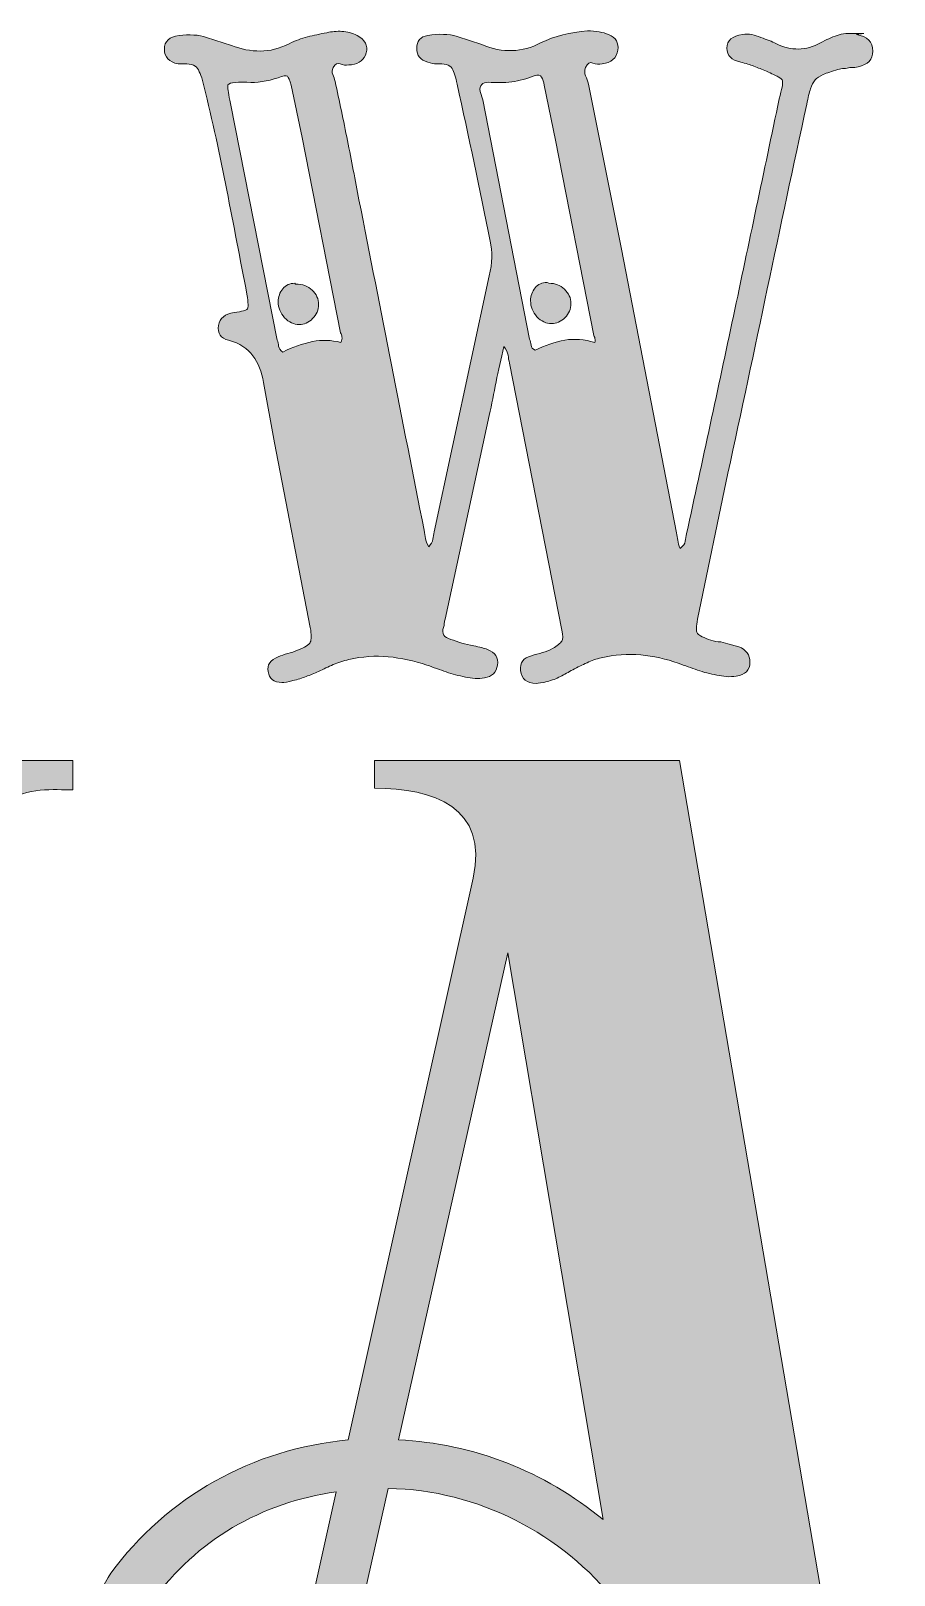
# Model space of a CAD drawing. Header units: inches. Extents: x 29 to 1051, y -1025 to -55.
# Drawn here: x 724.2 to 833.8, y -744.2 to -547.9 of the extents above; entities that cross this region are included whole.
import ezdxf

# ---------------------------------------------------------------- set-up
doc = ezdxf.new("R2010")
doc.units = ezdxf.units.IN
doc.header["$MEASUREMENT"] = 0
doc.layers.add('Layer 1', color=7, linetype='Continuous')

# ---------------------------------------------------------------- blocks, each defined once
blk = doc.blocks.new('block 2')
at = {"layer": 'Layer 1', "true_color": 0x71020c}
h = blk.add_hatch(color=16, dxfattribs=at)
h.dxf.hatch_style = 2
edge = h.paths.add_edge_path()
edge.add_spline(control_points=[(812.72, -604.16), (814.43, -596.31), (816.1, -588.49), (817.73, -580.72), (819.37, -572.95), (821.04, -565.13), (822.75, -557.28), (822.9, -556.42), (823.06, -555.76), (823.22, -555.3), (823.37, -554.83), (823.56, -554.46), (823.8, -554.19), (824.03, -553.92), (824.38, -553.68), (824.85, -553.49), (825.31, -553.3), (825.93, -553.08), (826.71, -552.85), (826.95, -552.77), (827.2, -552.73), (827.47, -552.73), (827.74, -552.73), (827.99, -552.69), (828.23, -552.61), (828.69, -552.61), (829.05, -552.58), (829.28, -552.5), (830.52, -552.26), (831.14, -551.6), (831.14, -550.51), (831.14, -549.35), (830.45, -548.65), (829.05, -548.42), (829.05, -548.42), (829.98, -548.3), (829.98, -548.3), (829.98, -548.3), (828.93, -548.3), (828.93, -548.3), (828.07, -548.22), (827.3, -548.3), (826.6, -548.53), (825.9, -548.77), (825.2, -549.08), (824.5, -549.46), (822.63, -550.48), (820.76, -550.51), (818.9, -549.58), (818.59, -549.43), (818.28, -549.29), (817.97, -549.17), (817.65, -549.06), (817.31, -548.92), (816.92, -548.77), (816.53, -548.61), (816.14, -548.49), (815.75, -548.42), (815.36, -548.34), (814.97, -548.34), (814.59, -548.42), (813.26, -548.57), (812.6, -549.16), (812.6, -550.16), (812.6, -551.1), (813.18, -551.68), (814.35, -551.91), (814.97, -552.07), (815.54, -552.24), (816.04, -552.44), (816.55, -552.63), (817.07, -552.85), (817.62, -553.08), (818.32, -553.39), (818.82, -553.62), (819.13, -553.78), (819.44, -553.94), (819.62, -554.11), (819.66, -554.3), (819.7, -554.5), (819.67, -554.77), (819.6, -555.12), (819.52, -555.47), (819.4, -555.96), (819.25, -556.58), (817.31, -565.83), (815.36, -575.04), (813.42, -584.22), (811.47, -593.39), (809.49, -602.6), (807.47, -611.85), (807.39, -612.17), (807.33, -612.48), (807.3, -612.79), (807.26, -613.1), (807.04, -613.41), (806.66, -613.72), (806.5, -613.33), (806.4, -612.98), (806.36, -612.67), (806.32, -612.36), (806.27, -612.05), (806.19, -611.74), (806.19, -611.74), (799.19, -575.7), (799.19, -575.7), (799.19, -575.7), (794.99, -554.71), (794.99, -554.71), (794.91, -554.32), (794.8, -553.97), (794.64, -553.66), (794.49, -553.35), (794.49, -553), (794.64, -552.61), (794.88, -552.07), (795.19, -551.88), (795.58, -552.03), (795.96, -552.19), (796.35, -552.23), (796.74, -552.15), (797.91, -551.99), (798.57, -551.41), (798.73, -550.4), (798.88, -549.46), (798.49, -548.81), (797.56, -548.42), (796.86, -548.11), (795.96, -547.95), (794.88, -547.95), (792.7, -548.11), (790.72, -548.61), (788.93, -549.46), (786.6, -550.71), (784.11, -550.79), (781.47, -549.7), (781.47, -549.7), (778.32, -548.65), (778.32, -548.65), (777.23, -548.34), (775.99, -548.3), (774.58, -548.53), (773.65, -548.69), (773.19, -549.23), (773.19, -550.16), (773.19, -551.1), (773.65, -551.68), (774.58, -551.91), (775.05, -552.07), (775.4, -552.15), (775.64, -552.15), (776.72, -552.07), (777.4, -552.26), (777.68, -552.73), (777.95, -553.2), (778.16, -553.86), (778.32, -554.71), (779.79, -561.4), (781.19, -568.05), (782.51, -574.65), (782.83, -575.98), (782.79, -577.45), (782.4, -579.09), (782.4, -579.09), (775.4, -611.62), (775.4, -611.62), (775.32, -611.93), (775.26, -612.24), (775.23, -612.55), (775.19, -612.87), (775.01, -613.18), (774.7, -613.49), (774.47, -613.1), (774.33, -612.75), (774.29, -612.44), (774.25, -612.13), (774.2, -611.78), (774.12, -611.39), (772.72, -604.31), (771.34, -597.32), (769.98, -590.4), (768.62, -583.48), (767.24, -576.48), (765.84, -569.41), (765.37, -566.92), (764.89, -564.41), (764.38, -561.88), (763.88, -559.36), (763.35, -556.85), (762.81, -554.36), (762.73, -554.05), (762.63, -553.76), (762.51, -553.49), (762.4, -553.22), (762.42, -552.93), (762.57, -552.61), (762.81, -552.15), (763.1, -551.99), (763.45, -552.15), (763.8, -552.3), (764.17, -552.34), (764.56, -552.26), (764.56, -552.26), (764.91, -552.26), (764.91, -552.26), (765.91, -552.11), (766.54, -551.6), (766.77, -550.75), (767, -549.81), (766.62, -549.08), (765.61, -548.53), (764.98, -548.22), (764.34, -548.05), (763.68, -548.01), (763.02, -547.97), (762.38, -548.03), (761.76, -548.18), (760.9, -548.34), (760.09, -548.51), (759.31, -548.71), (758.53, -548.9), (757.75, -549.19), (756.98, -549.58), (755.73, -550.2), (754.51, -550.51), (753.3, -550.51), (752.1, -550.51), (750.87, -550.28), (749.63, -549.81), (749.63, -549.81), (746.48, -548.77), (746.48, -548.77), (745.47, -548.45), (744.3, -548.38), (742.98, -548.53), (741.74, -548.69), (741.12, -549.27), (741.12, -550.28), (741.12, -551.29), (741.7, -551.91), (742.87, -552.15), (742.87, -552.15), (743.22, -552.15), (743.22, -552.15), (744.3, -552.07), (745, -552.26), (745.32, -552.73), (745.63, -553.2), (745.9, -553.94), (746.13, -554.95), (747.22, -559.38), (748.19, -563.79), (749.05, -568.18), (749.9, -572.58), (750.75, -576.99), (751.61, -581.42), (751.77, -582.51), (751.79, -583.13), (751.67, -583.28), (751.55, -583.44), (750.99, -583.6), (749.98, -583.75), (748.81, -583.91), (748.15, -584.45), (748, -585.38), (747.84, -586.39), (748.27, -587.02), (749.28, -587.25), (750.68, -587.64), (751.71, -588.3), (752.37, -589.23), (753.03, -590.16), (753.48, -591.29), (753.71, -592.61), (753.71, -592.61), (755.11, -600.31), (755.11, -600.31), (755.11, -600.31), (759.66, -623.75), (759.66, -623.75), (759.81, -624.68), (759.81, -625.31), (759.66, -625.62), (759.5, -625.93), (758.96, -626.28), (758.03, -626.66), (757.64, -626.82), (757.23, -626.95), (756.8, -627.07), (756.37, -627.19), (755.97, -627.33), (755.58, -627.48), (754.57, -627.87), (754.14, -628.49), (754.29, -629.35), (754.45, -630.28), (755.03, -630.74), (756.04, -630.74), (756.35, -630.74), (756.82, -630.67), (757.44, -630.51), (758.06, -630.36), (758.63, -630.18), (759.13, -629.99), (759.64, -629.8), (760.16, -629.58), (760.71, -629.35), (761.33, -629.04), (761.95, -628.75), (762.57, -628.47), (763.2, -628.2), (763.86, -627.99), (764.56, -627.83), (766.26, -627.44), (767.94, -627.33), (769.57, -627.48), (771.2, -627.64), (772.84, -627.99), (774.47, -628.53), (775.32, -628.84), (776.14, -629.13), (776.92, -629.41), (777.69, -629.68), (778.51, -629.89), (779.37, -630.05), (779.75, -630.12), (780.16, -630.18), (780.59, -630.22), (781.02, -630.26), (781.42, -630.24), (781.81, -630.16), (782.75, -630.01), (783.29, -629.46), (783.45, -628.53), (783.6, -627.6), (783.18, -626.94), (782.16, -626.55), (781.78, -626.39), (781.19, -626.24), (780.42, -626.08), (779.87, -626.01), (779.37, -625.89), (778.9, -625.73), (778.43, -625.58), (777.97, -625.42), (777.5, -625.27), (776.64, -625.03), (776.34, -624.53), (776.57, -623.75), (776.64, -623.6), (776.69, -623.42), (776.69, -623.22), (776.69, -623.03), (776.72, -622.86), (776.8, -622.7), (776.8, -622.7), (782.4, -596.81), (782.4, -596.81), (782.71, -595.41), (783, -593.99), (783.27, -592.55), (783.54, -591.12), (783.88, -589.62), (784.27, -588.06), (784.57, -588.45), (784.75, -588.82), (784.79, -589.17), (784.83, -589.52), (784.89, -589.85), (784.96, -590.16), (784.96, -590.16), (791.61, -624.1), (791.61, -624.1), (791.77, -624.8), (791.77, -625.27), (791.61, -625.5), (791.46, -625.73), (791.07, -626.04), (790.45, -626.43), (790.06, -626.66), (789.63, -626.84), (789.16, -626.95), (788.7, -627.07), (788.23, -627.21), (787.76, -627.36), (786.75, -627.6), (786.29, -628.22), (786.36, -629.23), (786.52, -630.32), (787.18, -630.86), (788.35, -630.86), (788.66, -630.86), (789.12, -630.79), (789.74, -630.63), (790.37, -630.47), (790.93, -630.26), (791.44, -629.99), (791.94, -629.72), (792.47, -629.42), (793.01, -629.12), (793.63, -628.8), (794.23, -628.51), (794.82, -628.24), (795.4, -627.97), (796, -627.75), (796.63, -627.6), (798.34, -627.21), (800.01, -627.09), (801.64, -627.25), (803.27, -627.4), (804.87, -627.75), (806.42, -628.3), (807.28, -628.61), (808.09, -628.9), (808.87, -629.17), (809.65, -629.45), (810.46, -629.66), (811.32, -629.81), (811.71, -629.89), (812.12, -629.95), (812.54, -629.99), (812.97, -630.03), (813.38, -630.01), (813.77, -629.93), (814.94, -629.77), (815.52, -629.19), (815.52, -628.18), (815.52, -627.25), (815.05, -626.59), (814.12, -626.2), (814.12, -626.2), (812.72, -625.85), (812.72, -625.85), (812.33, -625.69), (811.92, -625.6), (811.5, -625.56), (811.07, -625.52), (810.66, -625.42), (810.27, -625.27), (809.41, -624.96), (808.93, -624.68), (808.81, -624.45), (808.69, -624.22), (808.71, -623.63), (808.87, -622.7), (808.87, -622.7), (812.72, -604.16), (812.72, -604.16)], knot_values=[0, 0, 0, 0, 1, 1, 1, 2, 2, 2, 3, 3, 3, 4, 4, 4, 5, 5, 5, 6, 6, 6, 7, 7, 7, 8, 8, 8, 9, 9, 9, 10, 10, 10, 11, 11, 11, 12, 12, 12, 13, 13, 13, 14, 14, 14, 15, 15, 15, 16, 16, 16, 17, 17, 17, 18, 18, 18, 19, 19, 19, 20, 20, 20, 21, 21, 21, 22, 22, 22, 23, 23, 23, 24, 24, 24, 25, 25, 25, 26, 26, 26, 27, 27, 27, 28, 28, 28, 29, 29, 29, 30, 30, 30, 31, 31, 31, 32, 32, 32, 33, 33, 33, 34, 34, 34, 35, 35, 35, 36, 36, 36, 37, 37, 37, 38, 38, 38, 39, 39, 39, 40, 40, 40, 41, 41, 41, 42, 42, 42, 43, 43, 43, 44, 44, 44, 45, 45, 45, 46, 46, 46, 47, 47, 47, 48, 48, 48, 49, 49, 49, 50, 50, 50, 51, 51, 51, 52, 52, 52, 53, 53, 53, 54, 54, 54, 55, 55, 55, 56, 56, 56, 57, 57, 57, 58, 58, 58, 59, 59, 59, 60, 60, 60, 61, 61, 61, 62, 62, 62, 63, 63, 63, 64, 64, 64, 65, 65, 65, 66, 66, 66, 67, 67, 67, 68, 68, 68, 69, 69, 69, 70, 70, 70, 71, 71, 71, 72, 72, 72, 73, 73, 73, 74, 74, 74, 75, 75, 75, 76, 76, 76, 77, 77, 77, 78, 78, 78, 79, 79, 79, 80, 80, 80, 81, 81, 81, 82, 82, 82, 83, 83, 83, 84, 84, 84, 85, 85, 85, 86, 86, 86, 87, 87, 87, 88, 88, 88, 89, 89, 89, 90, 90, 90, 91, 91, 91, 92, 92, 92, 93, 93, 93, 94, 94, 94, 95, 95, 95, 96, 96, 96, 97, 97, 97, 98, 98, 98, 99, 99, 99, 100, 100, 100, 101, 101, 101, 102, 102, 102, 103, 103, 103, 104, 104, 104, 105, 105, 105, 106, 106, 106, 107, 107, 107, 108, 108, 108, 109, 109, 109, 110, 110, 110, 111, 111, 111, 112, 112, 112, 113, 113, 113, 114, 114, 114, 115, 115, 115, 116, 116, 116, 117, 117, 117, 118, 118, 118, 119, 119, 119, 120, 120, 120, 121, 121, 121, 122, 122, 122, 123, 123, 123, 124, 124, 124, 125, 125, 125, 126, 126, 126, 127, 127, 127, 128, 128, 128, 129, 129, 129, 130, 130, 130, 131, 131, 131, 132, 132, 132, 133, 133, 133, 134, 134, 134, 135, 135, 135, 136, 136, 136, 137, 137, 137, 138, 138, 138, 139, 139, 139, 140, 140, 140, 141, 141, 141, 142, 142, 142, 143, 143, 143, 144, 144, 144, 145, 145, 145, 146, 146, 146, 147, 147, 147, 148, 148, 148, 149, 149, 149, 149], degree=3, periodic=1)
edge = h.paths.add_edge_path()
edge.add_spline(control_points=[(759.95, -587.42), (758.67, -587.7), (757.4, -588.14), (756.16, -588.76), (755.85, -588.53), (755.67, -588.28), (755.63, -588.01), (755.6, -587.73), (755.54, -587.48), (755.46, -587.25), (755.46, -587.25), (749.51, -557.16), (749.51, -557.16), (749.28, -556.07), (749.16, -555.34), (749.16, -554.95), (749.16, -554.56), (749.98, -554.4), (751.61, -554.48), (752.86, -554.56), (754.18, -554.36), (755.58, -553.9), (756.2, -553.66), (756.59, -553.6), (756.74, -553.72), (756.9, -553.84), (757.05, -554.21), (757.21, -554.83), (757.21, -554.83), (758.61, -561.48), (758.61, -561.48), (758.61, -561.48), (763.51, -586.32), (763.51, -586.32), (763.58, -586.47), (763.64, -586.65), (763.68, -586.84), (763.72, -587.02), (763.65, -587.26), (763.52, -587.54), (762.31, -587.24), (761.12, -587.18), (759.95, -587.42)], knot_values=[0, 0, 0, 0, 1, 1, 1, 2, 2, 2, 3, 3, 3, 4, 4, 4, 5, 5, 5, 6, 6, 6, 7, 7, 7, 8, 8, 8, 9, 9, 9, 10, 10, 10, 11, 11, 11, 12, 12, 12, 13, 13, 13, 14, 14, 14, 14], degree=3, periodic=1)
edge = h.paths.add_edge_path()
edge.add_spline(control_points=[(792.02, -587.25), (790.74, -587.48), (789.47, -587.91), (788.23, -588.53), (787.92, -588.38), (787.74, -588.16), (787.71, -587.89), (787.67, -587.62), (787.61, -587.37), (787.53, -587.13), (787.53, -587.13), (781.58, -556.7), (781.58, -556.7), (781.58, -556.7), (781.23, -555.65), (781.23, -555.65), (781.15, -554.87), (781.51, -554.48), (782.28, -554.48), (783.29, -554.56), (784.28, -554.54), (785.26, -554.42), (786.23, -554.3), (787.18, -554.05), (788.11, -553.66), (788.58, -553.51), (788.89, -553.57), (789.05, -553.84), (789.2, -554.11), (789.32, -554.44), (789.39, -554.83), (789.39, -554.83), (790.8, -561.83), (790.8, -561.83), (790.8, -561.83), (795.69, -586.67), (795.69, -586.67), (795.77, -586.82), (795.83, -587), (795.87, -587.19), (795.88, -587.27), (795.81, -587.44), (795.8, -587.55), (794.49, -587.15), (793.23, -587.03), (792.02, -587.25)], knot_values=[0, 0, 0, 0, 1, 1, 1, 2, 2, 2, 3, 3, 3, 4, 4, 4, 5, 5, 5, 6, 6, 6, 7, 7, 7, 8, 8, 8, 9, 9, 9, 10, 10, 10, 11, 11, 11, 12, 12, 12, 13, 13, 13, 14, 14, 14, 15, 15, 15, 15], degree=3, periodic=1)
h = blk.add_hatch(color=16, dxfattribs=at)
h.dxf.hatch_style = 2
edge = h.paths.add_edge_path()
edge.add_spline(control_points=[(757.79, -580.13), (757.79, -580.13), (757.68, -580.02), (757.68, -580.02), (757.05, -580.02), (756.55, -580.25), (756.16, -580.72), (755.77, -581.18), (755.58, -581.73), (755.58, -582.35), (755.58, -583.13), (755.85, -583.81), (756.39, -584.39), (756.94, -584.97), (757.56, -585.27), (758.26, -585.27), (758.88, -585.27), (759.44, -585.01), (759.95, -584.51), (760.45, -584), (760.71, -583.4), (760.71, -582.7), (760.71, -582), (760.44, -581.4), (759.89, -580.89), (759.35, -580.39), (758.65, -580.13), (757.79, -580.13)], knot_values=[0, 0, 0, 0, 1, 1, 1, 2, 2, 2, 3, 3, 3, 4, 4, 4, 5, 5, 5, 6, 6, 6, 7, 7, 7, 8, 8, 8, 9, 9, 9, 9], degree=3, periodic=1)
h = blk.add_hatch(color=16, dxfattribs=at)
h.dxf.hatch_style = 2
edge = h.paths.add_edge_path()
edge.add_spline(control_points=[(789.98, -580.02), (789.98, -580.02), (789.74, -579.9), (789.74, -579.9), (789.12, -579.9), (788.62, -580.13), (788.23, -580.6), (787.84, -581.07), (787.65, -581.61), (787.65, -582.24), (787.65, -583.01), (787.92, -583.69), (788.46, -584.27), (789, -584.86), (789.63, -585.15), (790.33, -585.15), (790.95, -585.15), (791.51, -584.9), (792.02, -584.39), (792.52, -583.89), (792.78, -583.28), (792.78, -582.59), (792.78, -581.89), (792.5, -581.28), (791.96, -580.77), (791.42, -580.27), (790.76, -580.02), (789.98, -580.02)], knot_values=[0, 0, 0, 0, 1, 1, 1, 2, 2, 2, 3, 3, 3, 4, 4, 4, 5, 5, 5, 6, 6, 6, 7, 7, 7, 8, 8, 8, 9, 9, 9, 9], degree=3, periodic=1)
h = blk.add_hatch(color=16, dxfattribs=at)
h.dxf.hatch_style = 2
edge = h.paths.add_edge_path()
edge.add_spline(control_points=[(830.13, -778.96), (830.13, -778.96), (806.56, -640.65), (806.56, -640.65), (793.57, -640.65), (780.79, -640.65), (767.8, -640.65), (767.8, -640.65), (767.8, -644.17), (767.8, -644.17), (775.29, -644.17), (782.33, -646.6), (780.35, -655.63), (780.35, -655.63), (764.49, -726.99), (764.49, -726.99), (752.38, -728.09), (741.37, -734.25), (734.32, -743.94), (732.56, -746.81), (730.14, -750.55), (729.04, -754.07), (725.07, -766.41), (741.15, -768.83), (742.69, -758.48), (743.13, -754.95), (741.81, -751.21), (738.29, -749.67), (738.29, -749.23), (738.95, -748.35), (739.61, -747.47), (745.11, -739.76), (753.48, -734.92), (762.95, -733.59), (762.95, -733.59), (752.82, -779.18), (752.82, -779.18), (748.86, -797.68), (740.49, -796.36), (735.64, -796.36), (735.64, -796.36), (735.64, -799.89), (735.64, -799.89), (746.43, -799.89), (757.44, -799.89), (768.24, -799.89), (768.24, -799.89), (768.24, -796.36), (768.24, -796.36), (763.39, -796.36), (755.24, -797.68), (759.21, -779.18), (759.21, -779.18), (769.56, -733.15), (769.56, -733.15), (781.01, -733.37), (791.58, -738.88), (798.63, -747.69), (798.63, -747.69), (803.92, -778.96), (803.92, -778.96), (807, -797.68), (798.63, -796.36), (793.79, -796.36), (793.79, -796.36), (793.79, -799.89), (793.79, -799.89), (793.79, -799.89), (806.56, -799.89), (806.56, -799.89), (796.87, -827.42), (767.58, -836.23), (740.93, -836.45), (703.27, -836.45), (672.43, -826.32), (644.46, -817.28), (634.77, -814.2), (625.52, -811.12), (616.27, -808.7), (621.12, -790.41), (620.01, -769.71), (620.01, -750.99), (620.01, -750.99), (620.01, -671.04), (620.01, -671.04), (620.01, -671.04), (653.93, -788.21), (653.93, -788.21), (653.93, -788.21), (662.52, -787.77), (662.52, -787.77), (662.52, -787.77), (689.83, -670.82), (689.83, -670.82), (689.83, -670.82), (689.83, -778.96), (689.83, -778.96), (689.83, -797.68), (681.24, -796.36), (676.4, -796.36), (676.4, -796.36), (676.4, -799.89), (676.4, -799.89), (694.02, -799.89), (711.86, -799.89), (729.48, -799.89), (729.48, -799.89), (729.48, -796.36), (729.48, -796.36), (724.63, -796.36), (716.04, -797.68), (716.04, -778.96), (716.04, -739.98), (716.04, -700.78), (716.04, -661.57), (716.04, -642.85), (724.63, -644.39), (729.48, -644.39), (729.48, -644.39), (729.48, -640.65), (729.48, -640.65), (711.86, -640.65), (694.02, -640.65), (676.4, -640.65), (676.4, -640.65), (676.4, -644.39), (676.4, -644.39), (677.5, -644.39), (678.6, -644.39), (679.7, -644.39), (684.33, -644.61), (689.17, -646.82), (685.87, -661.57), (685.87, -661.57), (666.71, -740.64), (666.71, -740.64), (666.71, -740.64), (643.58, -661.57), (643.58, -661.57), (638.74, -642.85), (649.09, -644.39), (653.93, -644.39), (653.93, -644.39), (653.93, -640.65), (653.93, -640.65), (636.09, -640.65), (618.25, -640.65), (600.19, -640.65), (600.19, -640.65), (600.19, -644.39), (600.19, -644.39), (605.04, -644.39), (613.85, -642.85), (613.85, -661.57), (613.85, -661.57), (613.85, -751.43), (613.85, -751.43), (613.85, -769.71), (614.95, -789.32), (610.32, -807.15), (590.28, -802.09), (557.68, -797.02), (538.74, -808.91), (520.24, -820.37), (525.53, -841.95), (544.69, -849.88), (573.32, -861.55), (605.04, -842.17), (614.51, -814.64), (623.76, -817.07), (633.01, -820.15), (642.48, -823.23), (670.89, -832.48), (702.16, -842.61), (740.93, -842.61), (771.32, -842.61), (803.26, -831.38), (813.17, -799.89), (813.17, -799.89), (846.42, -799.89), (846.42, -799.89), (846.42, -799.89), (846.42, -796.36), (846.42, -796.36), (841.58, -796.36), (832.99, -797.68), (830.13, -778.96)], knot_values=[0, 0, 0, 0, 1, 1, 1, 2, 2, 2, 3, 3, 3, 4, 4, 4, 5, 5, 5, 6, 6, 6, 7, 7, 7, 8, 8, 8, 9, 9, 9, 10, 10, 10, 11, 11, 11, 12, 12, 12, 13, 13, 13, 14, 14, 14, 15, 15, 15, 16, 16, 16, 17, 17, 17, 18, 18, 18, 19, 19, 19, 20, 20, 20, 21, 21, 21, 22, 22, 22, 23, 23, 23, 24, 24, 24, 25, 25, 25, 26, 26, 26, 27, 27, 27, 28, 28, 28, 29, 29, 29, 30, 30, 30, 31, 31, 31, 32, 32, 32, 33, 33, 33, 34, 34, 34, 35, 35, 35, 36, 36, 36, 37, 37, 37, 38, 38, 38, 39, 39, 39, 40, 40, 40, 41, 41, 41, 42, 42, 42, 43, 43, 43, 44, 44, 44, 45, 45, 45, 46, 46, 46, 47, 47, 47, 48, 48, 48, 49, 49, 49, 50, 50, 50, 51, 51, 51, 52, 52, 52, 53, 53, 53, 54, 54, 54, 55, 55, 55, 56, 56, 56, 57, 57, 57, 58, 58, 58, 59, 59, 59, 60, 60, 60, 61, 61, 61, 62, 62, 62, 62], degree=3, periodic=1)
edge = h.paths.add_edge_path()
edge.add_spline(control_points=[(770.88, -726.99), (770.88, -726.99), (784.76, -665.1), (784.76, -665.1), (784.76, -665.1), (796.87, -737.12), (796.87, -737.12), (789.38, -730.95), (780.35, -727.43), (770.88, -726.99)], knot_values=[0, 0, 0, 0, 1, 1, 1, 2, 2, 2, 3, 3, 3, 3], degree=3, periodic=1)
edge = h.paths.add_edge_path()
edge.add_spline(control_points=[(547.11, -844.16), (532.58, -838.21), (527.73, -823.01), (542.05, -813.98), (559.23, -803.41), (590.28, -808.7), (608.56, -813.1), (600.19, -836.89), (572.22, -854.51), (547.11, -844.16)], knot_values=[0, 0, 0, 0, 1, 1, 1, 2, 2, 2, 3, 3, 3, 3], degree=3, periodic=1)
at = {"layer": 'Layer 1', "lineweight": 0}
for points, knots in [([(812.72, -604.16), (814.43, -596.31), (816.1, -588.49), (817.73, -580.72), (819.37, -572.95), (821.04, -565.13), (822.75, -557.28), (822.9, -556.42), (823.06, -555.76), (823.22, -555.3), (823.37, -554.83), (823.56, -554.46), (823.8, -554.19), (824.03, -553.92), (824.38, -553.68), (824.85, -553.49), (825.31, -553.3), (825.93, -553.08), (826.71, -552.85), (826.95, -552.77), (827.2, -552.73), (827.47, -552.73), (827.74, -552.73), (827.99, -552.69), (828.23, -552.61), (828.69, -552.61), (829.05, -552.58), (829.28, -552.5), (830.52, -552.26), (831.14, -551.6), (831.14, -550.51), (831.14, -549.35), (830.45, -548.65), (829.05, -548.42), (829.05, -548.42), (829.98, -548.3), (829.98, -548.3), (829.98, -548.3), (828.93, -548.3), (828.93, -548.3), (828.07, -548.22), (827.3, -548.3), (826.6, -548.53), (825.9, -548.77), (825.2, -549.08), (824.5, -549.46), (822.63, -550.48), (820.76, -550.51), (818.9, -549.58), (818.59, -549.43), (818.28, -549.29), (817.97, -549.17), (817.65, -549.06), (817.31, -548.92), (816.92, -548.77), (816.53, -548.61), (816.14, -548.49), (815.75, -548.42), (815.36, -548.34), (814.97, -548.34), (814.59, -548.42), (813.26, -548.57), (812.6, -549.16), (812.6, -550.16), (812.6, -551.1), (813.18, -551.68), (814.35, -551.91), (814.97, -552.07), (815.54, -552.24), (816.04, -552.44), (816.55, -552.63), (817.07, -552.85), (817.62, -553.08), (818.32, -553.39), (818.82, -553.62), (819.13, -553.78), (819.44, -553.94), (819.62, -554.11), (819.66, -554.3), (819.7, -554.5), (819.67, -554.77), (819.6, -555.12), (819.52, -555.47), (819.4, -555.96), (819.25, -556.58), (817.31, -565.83), (815.36, -575.04), (813.42, -584.22), (811.47, -593.39), (809.49, -602.6), (807.47, -611.85), (807.39, -612.17), (807.33, -612.48), (807.3, -612.79), (807.26, -613.1), (807.04, -613.41), (806.66, -613.72), (806.5, -613.33), (806.4, -612.98), (806.36, -612.67), (806.32, -612.36), (806.27, -612.05), (806.19, -611.74), (806.19, -611.74), (799.19, -575.7), (799.19, -575.7), (799.19, -575.7), (794.99, -554.71), (794.99, -554.71), (794.91, -554.32), (794.8, -553.97), (794.64, -553.66), (794.49, -553.35), (794.49, -553), (794.64, -552.61), (794.88, -552.07), (795.19, -551.88), (795.58, -552.03), (795.96, -552.19), (796.35, -552.23), (796.74, -552.15), (797.91, -551.99), (798.57, -551.41), (798.73, -550.4), (798.88, -549.46), (798.49, -548.81), (797.56, -548.42), (796.86, -548.11), (795.96, -547.95), (794.88, -547.95), (792.7, -548.11), (790.72, -548.61), (788.93, -549.46), (786.6, -550.71), (784.11, -550.79), (781.47, -549.7), (781.47, -549.7), (778.32, -548.65), (778.32, -548.65), (777.23, -548.34), (775.99, -548.3), (774.58, -548.53), (773.65, -548.69), (773.19, -549.23), (773.19, -550.16), (773.19, -551.1), (773.65, -551.68), (774.58, -551.91), (775.05, -552.07), (775.4, -552.15), (775.64, -552.15), (776.72, -552.07), (777.4, -552.26), (777.68, -552.73), (777.95, -553.2), (778.16, -553.86), (778.32, -554.71), (779.79, -561.4), (781.19, -568.05), (782.51, -574.65), (782.83, -575.98), (782.79, -577.45), (782.4, -579.09), (782.4, -579.09), (775.4, -611.62), (775.4, -611.62), (775.32, -611.93), (775.26, -612.24), (775.23, -612.55), (775.19, -612.87), (775.01, -613.18), (774.7, -613.49), (774.47, -613.1), (774.33, -612.75), (774.29, -612.44), (774.25, -612.13), (774.2, -611.78), (774.12, -611.39), (772.72, -604.31), (771.34, -597.32), (769.98, -590.4), (768.62, -583.48), (767.24, -576.48), (765.84, -569.41), (765.37, -566.92), (764.89, -564.41), (764.38, -561.88), (763.88, -559.36), (763.35, -556.85), (762.81, -554.36), (762.73, -554.05), (762.63, -553.76), (762.51, -553.49), (762.4, -553.22), (762.42, -552.93), (762.57, -552.61), (762.81, -552.15), (763.1, -551.99), (763.45, -552.15), (763.8, -552.3), (764.17, -552.34), (764.56, -552.26), (764.56, -552.26), (764.91, -552.26), (764.91, -552.26), (765.91, -552.11), (766.54, -551.6), (766.77, -550.75), (767, -549.81), (766.62, -549.08), (765.61, -548.53), (764.98, -548.22), (764.34, -548.05), (763.68, -548.01), (763.02, -547.97), (762.38, -548.03), (761.76, -548.18), (760.9, -548.34), (760.09, -548.51), (759.31, -548.71), (758.53, -548.9), (757.75, -549.19), (756.98, -549.58), (755.73, -550.2), (754.51, -550.51), (753.3, -550.51), (752.1, -550.51), (750.87, -550.28), (749.63, -549.81), (749.63, -549.81), (746.48, -548.77), (746.48, -548.77), (745.47, -548.45), (744.3, -548.38), (742.98, -548.53), (741.74, -548.69), (741.12, -549.27), (741.12, -550.28), (741.12, -551.29), (741.7, -551.91), (742.87, -552.15), (742.87, -552.15), (743.22, -552.15), (743.22, -552.15), (744.3, -552.07), (745, -552.26), (745.32, -552.73), (745.63, -553.2), (745.9, -553.94), (746.13, -554.95), (747.22, -559.38), (748.19, -563.79), (749.05, -568.18), (749.9, -572.58), (750.75, -576.99), (751.61, -581.42), (751.77, -582.51), (751.79, -583.13), (751.67, -583.28), (751.55, -583.44), (750.99, -583.6), (749.98, -583.75), (748.81, -583.91), (748.15, -584.45), (748, -585.38), (747.84, -586.39), (748.27, -587.02), (749.28, -587.25), (750.68, -587.64), (751.71, -588.3), (752.37, -589.23), (753.03, -590.16), (753.48, -591.29), (753.71, -592.61), (753.71, -592.61), (755.11, -600.31), (755.11, -600.31), (755.11, -600.31), (759.66, -623.75), (759.66, -623.75), (759.81, -624.68), (759.81, -625.31), (759.66, -625.62), (759.5, -625.93), (758.96, -626.28), (758.03, -626.66), (757.64, -626.82), (757.23, -626.95), (756.8, -627.07), (756.37, -627.19), (755.97, -627.33), (755.58, -627.48), (754.57, -627.87), (754.14, -628.49), (754.29, -629.35), (754.45, -630.28), (755.03, -630.74), (756.04, -630.74), (756.35, -630.74), (756.82, -630.67), (757.44, -630.51), (758.06, -630.36), (758.63, -630.18), (759.13, -629.99), (759.64, -629.8), (760.16, -629.58), (760.71, -629.35), (761.33, -629.04), (761.95, -628.75), (762.57, -628.47), (763.2, -628.2), (763.86, -627.99), (764.56, -627.83), (766.26, -627.44), (767.94, -627.33), (769.57, -627.48), (771.2, -627.64), (772.84, -627.99), (774.47, -628.53), (775.32, -628.84), (776.14, -629.13), (776.92, -629.41), (777.69, -629.68), (778.51, -629.89), (779.37, -630.05), (779.75, -630.12), (780.16, -630.18), (780.59, -630.22), (781.02, -630.26), (781.42, -630.24), (781.81, -630.16), (782.75, -630.01), (783.29, -629.46), (783.45, -628.53), (783.6, -627.6), (783.18, -626.94), (782.16, -626.55), (781.78, -626.39), (781.19, -626.24), (780.42, -626.08), (779.87, -626.01), (779.37, -625.89), (778.9, -625.73), (778.43, -625.58), (777.97, -625.42), (777.5, -625.27), (776.64, -625.03), (776.34, -624.53), (776.57, -623.75), (776.64, -623.6), (776.69, -623.42), (776.69, -623.22), (776.69, -623.03), (776.72, -622.86), (776.8, -622.7), (776.8, -622.7), (782.4, -596.81), (782.4, -596.81), (782.71, -595.41), (783, -593.99), (783.27, -592.55), (783.54, -591.12), (783.88, -589.62), (784.27, -588.06), (784.57, -588.45), (784.75, -588.82), (784.79, -589.17), (784.83, -589.52), (784.89, -589.85), (784.96, -590.16), (784.96, -590.16), (791.61, -624.1), (791.61, -624.1), (791.77, -624.8), (791.77, -625.27), (791.61, -625.5), (791.46, -625.73), (791.07, -626.04), (790.45, -626.43), (790.06, -626.66), (789.63, -626.84), (789.16, -626.95), (788.7, -627.07), (788.23, -627.21), (787.76, -627.36), (786.75, -627.6), (786.29, -628.22), (786.36, -629.23), (786.52, -630.32), (787.18, -630.86), (788.35, -630.86), (788.66, -630.86), (789.12, -630.79), (789.74, -630.63), (790.37, -630.47), (790.93, -630.26), (791.44, -629.99), (791.94, -629.72), (792.47, -629.42), (793.01, -629.12), (793.63, -628.8), (794.23, -628.51), (794.82, -628.24), (795.4, -627.97), (796, -627.75), (796.63, -627.6), (798.34, -627.21), (800.01, -627.09), (801.64, -627.25), (803.27, -627.4), (804.87, -627.75), (806.42, -628.3), (807.28, -628.61), (808.09, -628.9), (808.87, -629.17), (809.65, -629.45), (810.46, -629.66), (811.32, -629.81), (811.71, -629.89), (812.12, -629.95), (812.54, -629.99), (812.97, -630.03), (813.38, -630.01), (813.77, -629.93), (814.94, -629.77), (815.52, -629.19), (815.52, -628.18), (815.52, -627.25), (815.05, -626.59), (814.12, -626.2), (814.12, -626.2), (812.72, -625.85), (812.72, -625.85), (812.33, -625.69), (811.92, -625.6), (811.5, -625.56), (811.07, -625.52), (810.66, -625.42), (810.27, -625.27), (809.41, -624.96), (808.93, -624.68), (808.81, -624.45), (808.69, -624.22), (808.71, -623.63), (808.87, -622.7), (808.87, -622.7), (812.72, -604.16), (812.72, -604.16)], [0, 0, 0, 0, 1, 1, 1, 2, 2, 2, 3, 3, 3, 4, 4, 4, 5, 5, 5, 6, 6, 6, 7, 7, 7, 8, 8, 8, 9, 9, 9, 10, 10, 10, 11, 11, 11, 12, 12, 12, 13, 13, 13, 14, 14, 14, 15, 15, 15, 16, 16, 16, 17, 17, 17, 18, 18, 18, 19, 19, 19, 20, 20, 20, 21, 21, 21, 22, 22, 22, 23, 23, 23, 24, 24, 24, 25, 25, 25, 26, 26, 26, 27, 27, 27, 28, 28, 28, 29, 29, 29, 30, 30, 30, 31, 31, 31, 32, 32, 32, 33, 33, 33, 34, 34, 34, 35, 35, 35, 36, 36, 36, 37, 37, 37, 38, 38, 38, 39, 39, 39, 40, 40, 40, 41, 41, 41, 42, 42, 42, 43, 43, 43, 44, 44, 44, 45, 45, 45, 46, 46, 46, 47, 47, 47, 48, 48, 48, 49, 49, 49, 50, 50, 50, 51, 51, 51, 52, 52, 52, 53, 53, 53, 54, 54, 54, 55, 55, 55, 56, 56, 56, 57, 57, 57, 58, 58, 58, 59, 59, 59, 60, 60, 60, 61, 61, 61, 62, 62, 62, 63, 63, 63, 64, 64, 64, 65, 65, 65, 66, 66, 66, 67, 67, 67, 68, 68, 68, 69, 69, 69, 70, 70, 70, 71, 71, 71, 72, 72, 72, 73, 73, 73, 74, 74, 74, 75, 75, 75, 76, 76, 76, 77, 77, 77, 78, 78, 78, 79, 79, 79, 80, 80, 80, 81, 81, 81, 82, 82, 82, 83, 83, 83, 84, 84, 84, 85, 85, 85, 86, 86, 86, 87, 87, 87, 88, 88, 88, 89, 89, 89, 90, 90, 90, 91, 91, 91, 92, 92, 92, 93, 93, 93, 94, 94, 94, 95, 95, 95, 96, 96, 96, 97, 97, 97, 98, 98, 98, 99, 99, 99, 100, 100, 100, 101, 101, 101, 102, 102, 102, 103, 103, 103, 104, 104, 104, 105, 105, 105, 106, 106, 106, 107, 107, 107, 108, 108, 108, 109, 109, 109, 110, 110, 110, 111, 111, 111, 112, 112, 112, 113, 113, 113, 114, 114, 114, 115, 115, 115, 116, 116, 116, 117, 117, 117, 118, 118, 118, 119, 119, 119, 120, 120, 120, 121, 121, 121, 122, 122, 122, 123, 123, 123, 124, 124, 124, 125, 125, 125, 126, 126, 126, 127, 127, 127, 128, 128, 128, 129, 129, 129, 130, 130, 130, 131, 131, 131, 132, 132, 132, 133, 133, 133, 134, 134, 134, 135, 135, 135, 136, 136, 136, 137, 137, 137, 138, 138, 138, 139, 139, 139, 140, 140, 140, 141, 141, 141, 142, 142, 142, 143, 143, 143, 144, 144, 144, 145, 145, 145, 146, 146, 146, 147, 147, 147, 148, 148, 148, 149, 149, 149, 149]), ([(759.95, -587.42), (758.67, -587.7), (757.4, -588.14), (756.16, -588.76), (755.85, -588.53), (755.67, -588.28), (755.63, -588.01), (755.6, -587.73), (755.54, -587.48), (755.46, -587.25), (755.46, -587.25), (749.51, -557.16), (749.51, -557.16), (749.28, -556.07), (749.16, -555.34), (749.16, -554.95), (749.16, -554.56), (749.98, -554.4), (751.61, -554.48), (752.86, -554.56), (754.18, -554.36), (755.58, -553.9), (756.2, -553.66), (756.59, -553.6), (756.74, -553.72), (756.9, -553.84), (757.05, -554.21), (757.21, -554.83), (757.21, -554.83), (758.61, -561.48), (758.61, -561.48), (758.61, -561.48), (763.51, -586.32), (763.51, -586.32), (763.58, -586.47), (763.64, -586.65), (763.68, -586.84), (763.72, -587.02), (763.65, -587.26), (763.52, -587.54), (762.31, -587.24), (761.12, -587.18), (759.95, -587.42)], [0, 0, 0, 0, 1, 1, 1, 2, 2, 2, 3, 3, 3, 4, 4, 4, 5, 5, 5, 6, 6, 6, 7, 7, 7, 8, 8, 8, 9, 9, 9, 10, 10, 10, 11, 11, 11, 12, 12, 12, 13, 13, 13, 14, 14, 14, 14]), ([(792.02, -587.25), (790.74, -587.48), (789.47, -587.91), (788.23, -588.53), (787.92, -588.38), (787.74, -588.16), (787.71, -587.89), (787.67, -587.62), (787.61, -587.37), (787.53, -587.13), (787.53, -587.13), (781.58, -556.7), (781.58, -556.7), (781.58, -556.7), (781.23, -555.65), (781.23, -555.65), (781.15, -554.87), (781.51, -554.48), (782.28, -554.48), (783.29, -554.56), (784.28, -554.54), (785.26, -554.42), (786.23, -554.3), (787.18, -554.05), (788.11, -553.66), (788.58, -553.51), (788.89, -553.57), (789.05, -553.84), (789.2, -554.11), (789.32, -554.44), (789.39, -554.83), (789.39, -554.83), (790.8, -561.83), (790.8, -561.83), (790.8, -561.83), (795.69, -586.67), (795.69, -586.67), (795.77, -586.82), (795.83, -587), (795.87, -587.19), (795.88, -587.27), (795.81, -587.44), (795.8, -587.55), (794.49, -587.15), (793.23, -587.03), (792.02, -587.25)], [0, 0, 0, 0, 1, 1, 1, 2, 2, 2, 3, 3, 3, 4, 4, 4, 5, 5, 5, 6, 6, 6, 7, 7, 7, 8, 8, 8, 9, 9, 9, 10, 10, 10, 11, 11, 11, 12, 12, 12, 13, 13, 13, 14, 14, 14, 15, 15, 15, 15]), ([(757.79, -580.13), (757.79, -580.13), (757.68, -580.02), (757.68, -580.02), (757.05, -580.02), (756.55, -580.25), (756.16, -580.72), (755.77, -581.18), (755.58, -581.73), (755.58, -582.35), (755.58, -583.13), (755.85, -583.81), (756.39, -584.39), (756.94, -584.97), (757.56, -585.27), (758.26, -585.27), (758.88, -585.27), (759.44, -585.01), (759.95, -584.51), (760.45, -584), (760.71, -583.4), (760.71, -582.7), (760.71, -582), (760.44, -581.4), (759.89, -580.89), (759.35, -580.39), (758.65, -580.13), (757.79, -580.13)], [0, 0, 0, 0, 1, 1, 1, 2, 2, 2, 3, 3, 3, 4, 4, 4, 5, 5, 5, 6, 6, 6, 7, 7, 7, 8, 8, 8, 9, 9, 9, 9]), ([(789.98, -580.02), (789.98, -580.02), (789.74, -579.9), (789.74, -579.9), (789.12, -579.9), (788.62, -580.13), (788.23, -580.6), (787.84, -581.07), (787.65, -581.61), (787.65, -582.24), (787.65, -583.01), (787.92, -583.69), (788.46, -584.27), (789, -584.86), (789.63, -585.15), (790.33, -585.15), (790.95, -585.15), (791.51, -584.9), (792.02, -584.39), (792.52, -583.89), (792.78, -583.28), (792.78, -582.59), (792.78, -581.89), (792.5, -581.28), (791.96, -580.77), (791.42, -580.27), (790.76, -580.02), (789.98, -580.02)], [0, 0, 0, 0, 1, 1, 1, 2, 2, 2, 3, 3, 3, 4, 4, 4, 5, 5, 5, 6, 6, 6, 7, 7, 7, 8, 8, 8, 9, 9, 9, 9]), ([(830.13, -778.96), (830.13, -778.96), (806.56, -640.65), (806.56, -640.65), (793.57, -640.65), (780.79, -640.65), (767.8, -640.65), (767.8, -640.65), (767.8, -644.17), (767.8, -644.17), (775.29, -644.17), (782.33, -646.6), (780.35, -655.63), (780.35, -655.63), (764.49, -726.99), (764.49, -726.99), (752.38, -728.09), (741.37, -734.25), (734.32, -743.94), (732.56, -746.81), (730.14, -750.55), (729.04, -754.07), (725.07, -766.41), (741.15, -768.83), (742.69, -758.48), (743.13, -754.95), (741.81, -751.21), (738.29, -749.67), (738.29, -749.23), (738.95, -748.35), (739.61, -747.47), (745.11, -739.76), (753.48, -734.92), (762.95, -733.59), (762.95, -733.59), (752.82, -779.18), (752.82, -779.18), (748.86, -797.68), (740.49, -796.36), (735.64, -796.36), (735.64, -796.36), (735.64, -799.89), (735.64, -799.89), (746.43, -799.89), (757.44, -799.89), (768.24, -799.89), (768.24, -799.89), (768.24, -796.36), (768.24, -796.36), (763.39, -796.36), (755.24, -797.68), (759.21, -779.18), (759.21, -779.18), (769.56, -733.15), (769.56, -733.15), (781.01, -733.37), (791.58, -738.88), (798.63, -747.69), (798.63, -747.69), (803.92, -778.96), (803.92, -778.96), (807, -797.68), (798.63, -796.36), (793.79, -796.36), (793.79, -796.36), (793.79, -799.89), (793.79, -799.89), (793.79, -799.89), (806.56, -799.89), (806.56, -799.89), (796.87, -827.42), (767.58, -836.23), (740.93, -836.45), (703.27, -836.45), (672.43, -826.32), (644.46, -817.28), (634.77, -814.2), (625.52, -811.12), (616.27, -808.7), (621.12, -790.41), (620.01, -769.71), (620.01, -750.99), (620.01, -750.99), (620.01, -671.04), (620.01, -671.04), (620.01, -671.04), (653.93, -788.21), (653.93, -788.21), (653.93, -788.21), (662.52, -787.77), (662.52, -787.77), (662.52, -787.77), (689.83, -670.82), (689.83, -670.82), (689.83, -670.82), (689.83, -778.96), (689.83, -778.96), (689.83, -797.68), (681.24, -796.36), (676.4, -796.36), (676.4, -796.36), (676.4, -799.89), (676.4, -799.89), (694.02, -799.89), (711.86, -799.89), (729.48, -799.89), (729.48, -799.89), (729.48, -796.36), (729.48, -796.36), (724.63, -796.36), (716.04, -797.68), (716.04, -778.96), (716.04, -739.98), (716.04, -700.78), (716.04, -661.57), (716.04, -642.85), (724.63, -644.39), (729.48, -644.39), (729.48, -644.39), (729.48, -640.65), (729.48, -640.65), (711.86, -640.65), (694.02, -640.65), (676.4, -640.65), (676.4, -640.65), (676.4, -644.39), (676.4, -644.39), (677.5, -644.39), (678.6, -644.39), (679.7, -644.39), (684.33, -644.61), (689.17, -646.82), (685.87, -661.57), (685.87, -661.57), (666.71, -740.64), (666.71, -740.64), (666.71, -740.64), (643.58, -661.57), (643.58, -661.57), (638.74, -642.85), (649.09, -644.39), (653.93, -644.39), (653.93, -644.39), (653.93, -640.65), (653.93, -640.65), (636.09, -640.65), (618.25, -640.65), (600.19, -640.65), (600.19, -640.65), (600.19, -644.39), (600.19, -644.39), (605.04, -644.39), (613.85, -642.85), (613.85, -661.57), (613.85, -661.57), (613.85, -751.43), (613.85, -751.43), (613.85, -769.71), (614.95, -789.32), (610.32, -807.15), (590.28, -802.09), (557.68, -797.02), (538.74, -808.91), (520.24, -820.37), (525.53, -841.95), (544.69, -849.88), (573.32, -861.55), (605.04, -842.17), (614.51, -814.64), (623.76, -817.07), (633.01, -820.15), (642.48, -823.23), (670.89, -832.48), (702.16, -842.61), (740.93, -842.61), (771.32, -842.61), (803.26, -831.38), (813.17, -799.89), (813.17, -799.89), (846.42, -799.89), (846.42, -799.89), (846.42, -799.89), (846.42, -796.36), (846.42, -796.36), (841.58, -796.36), (832.99, -797.68), (830.13, -778.96)], [0, 0, 0, 0, 1, 1, 1, 2, 2, 2, 3, 3, 3, 4, 4, 4, 5, 5, 5, 6, 6, 6, 7, 7, 7, 8, 8, 8, 9, 9, 9, 10, 10, 10, 11, 11, 11, 12, 12, 12, 13, 13, 13, 14, 14, 14, 15, 15, 15, 16, 16, 16, 17, 17, 17, 18, 18, 18, 19, 19, 19, 20, 20, 20, 21, 21, 21, 22, 22, 22, 23, 23, 23, 24, 24, 24, 25, 25, 25, 26, 26, 26, 27, 27, 27, 28, 28, 28, 29, 29, 29, 30, 30, 30, 31, 31, 31, 32, 32, 32, 33, 33, 33, 34, 34, 34, 35, 35, 35, 36, 36, 36, 37, 37, 37, 38, 38, 38, 39, 39, 39, 40, 40, 40, 41, 41, 41, 42, 42, 42, 43, 43, 43, 44, 44, 44, 45, 45, 45, 46, 46, 46, 47, 47, 47, 48, 48, 48, 49, 49, 49, 50, 50, 50, 51, 51, 51, 52, 52, 52, 53, 53, 53, 54, 54, 54, 55, 55, 55, 56, 56, 56, 57, 57, 57, 58, 58, 58, 59, 59, 59, 60, 60, 60, 61, 61, 61, 62, 62, 62, 62]), ([(770.88, -726.99), (770.88, -726.99), (784.76, -665.1), (784.76, -665.1), (784.76, -665.1), (796.87, -737.12), (796.87, -737.12), (789.38, -730.95), (780.35, -727.43), (770.88, -726.99)], [0, 0, 0, 0, 1, 1, 1, 2, 2, 2, 3, 3, 3, 3])]:
    blk.add_open_spline(points, degree=3, knots=knots, dxfattribs=at)

msp = doc.modelspace()

# ---------------------------------------------------------------- block references
at = {"layer": 'Layer 1'}
msp.add_blockref('block 2', (0, 0), dxfattribs=at)

doc.saveas('drawing.dxf')
